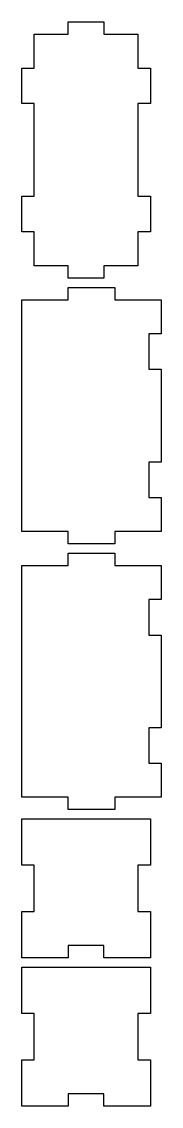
# Model space of a CAD drawing. Header units: millimetres. Extents: x -321 to -276, y -300 to 51.
import ezdxf

# ---------------------------------------------------------------- set-up
doc = ezdxf.new("R2010")
doc.units = ezdxf.units.MM
doc.layers.get('0').update_dxf_attribs({"linetype": 'CONTINUOUS'})

msp = doc.modelspace()

# ---------------------------------------------------------------- linework, layer by layer
for points in [[(-316.75, -5), (-316.75, 25), (-320.75, 25), (-320.75, 36.5), (-316.75, 36.5), (-316.75, 47.5), (-305.75, 47.5), (-305.75, 51.5), (-294.25, 51.5), (-294.25, 47.5), (-283.25, 47.5), (-283.25, 36.5), (-279.25, 36.5), (-279.25, 25), (-283.25, 25), (-283.25, -5), (-279.25, -5), (-279.25, -16.5), (-283.25, -16.5), (-283.25, -27.5), (-294.25, -27.5), (-294.25, -31.5), (-305.75, -31.5), (-305.75, -27.5), (-316.75, -27.5), (-316.75, -16.5), (-320.75, -16.5), (-320.75, -5)], [(-320.75, -113.5), (-320.75, -38.5), (-305.75, -38.5), (-305.75, -34.5), (-290.75, -34.5), (-290.75, -38.5), (-275.75, -38.5), (-275.75, -49.5), (-279.75, -49.5), (-279.75, -61), (-275.75, -61), (-275.75, -91), (-279.75, -91), (-279.75, -102.5), (-275.75, -102.5), (-275.75, -113.5), (-290.75, -113.5), (-290.75, -117.5), (-305.75, -117.5), (-305.75, -113.5)], [(-320.75, -199.5), (-320.75, -124.5), (-305.75, -124.5), (-305.75, -120.5), (-290.75, -120.5), (-290.75, -124.5), (-275.75, -124.5), (-275.75, -135.5), (-279.75, -135.5), (-279.75, -147), (-275.75, -147), (-275.75, -177), (-279.75, -177), (-279.75, -188.5), (-275.75, -188.5), (-275.75, -199.5), (-290.75, -199.5), (-290.75, -203.5), (-305.75, -203.5), (-305.75, -199.5)], [(-320.75, -206.5), (-279.25, -206.5), (-279.25, -221.5), (-283.25, -221.5), (-283.25, -236.5), (-279.25, -236.5), (-279.25, -251.5), (-294.25, -251.5), (-294.25, -247.5), (-305.75, -247.5), (-305.75, -251.5), (-320.75, -251.5), (-320.75, -236.5), (-316.75, -236.5), (-316.75, -221.5), (-320.75, -221.5)], [(-320.75, -254.5), (-279.25, -254.5), (-279.25, -269.5), (-283.25, -269.5), (-283.25, -284.5), (-279.25, -284.5), (-279.25, -299.5), (-294.25, -299.5), (-294.25, -295.5), (-305.75, -295.5), (-305.75, -299.5), (-320.75, -299.5), (-320.75, -284.5), (-316.75, -284.5), (-316.75, -269.5), (-320.75, -269.5)]]:
    msp.add_lwpolyline(points, close=True)

doc.saveas('drawing.dxf')
